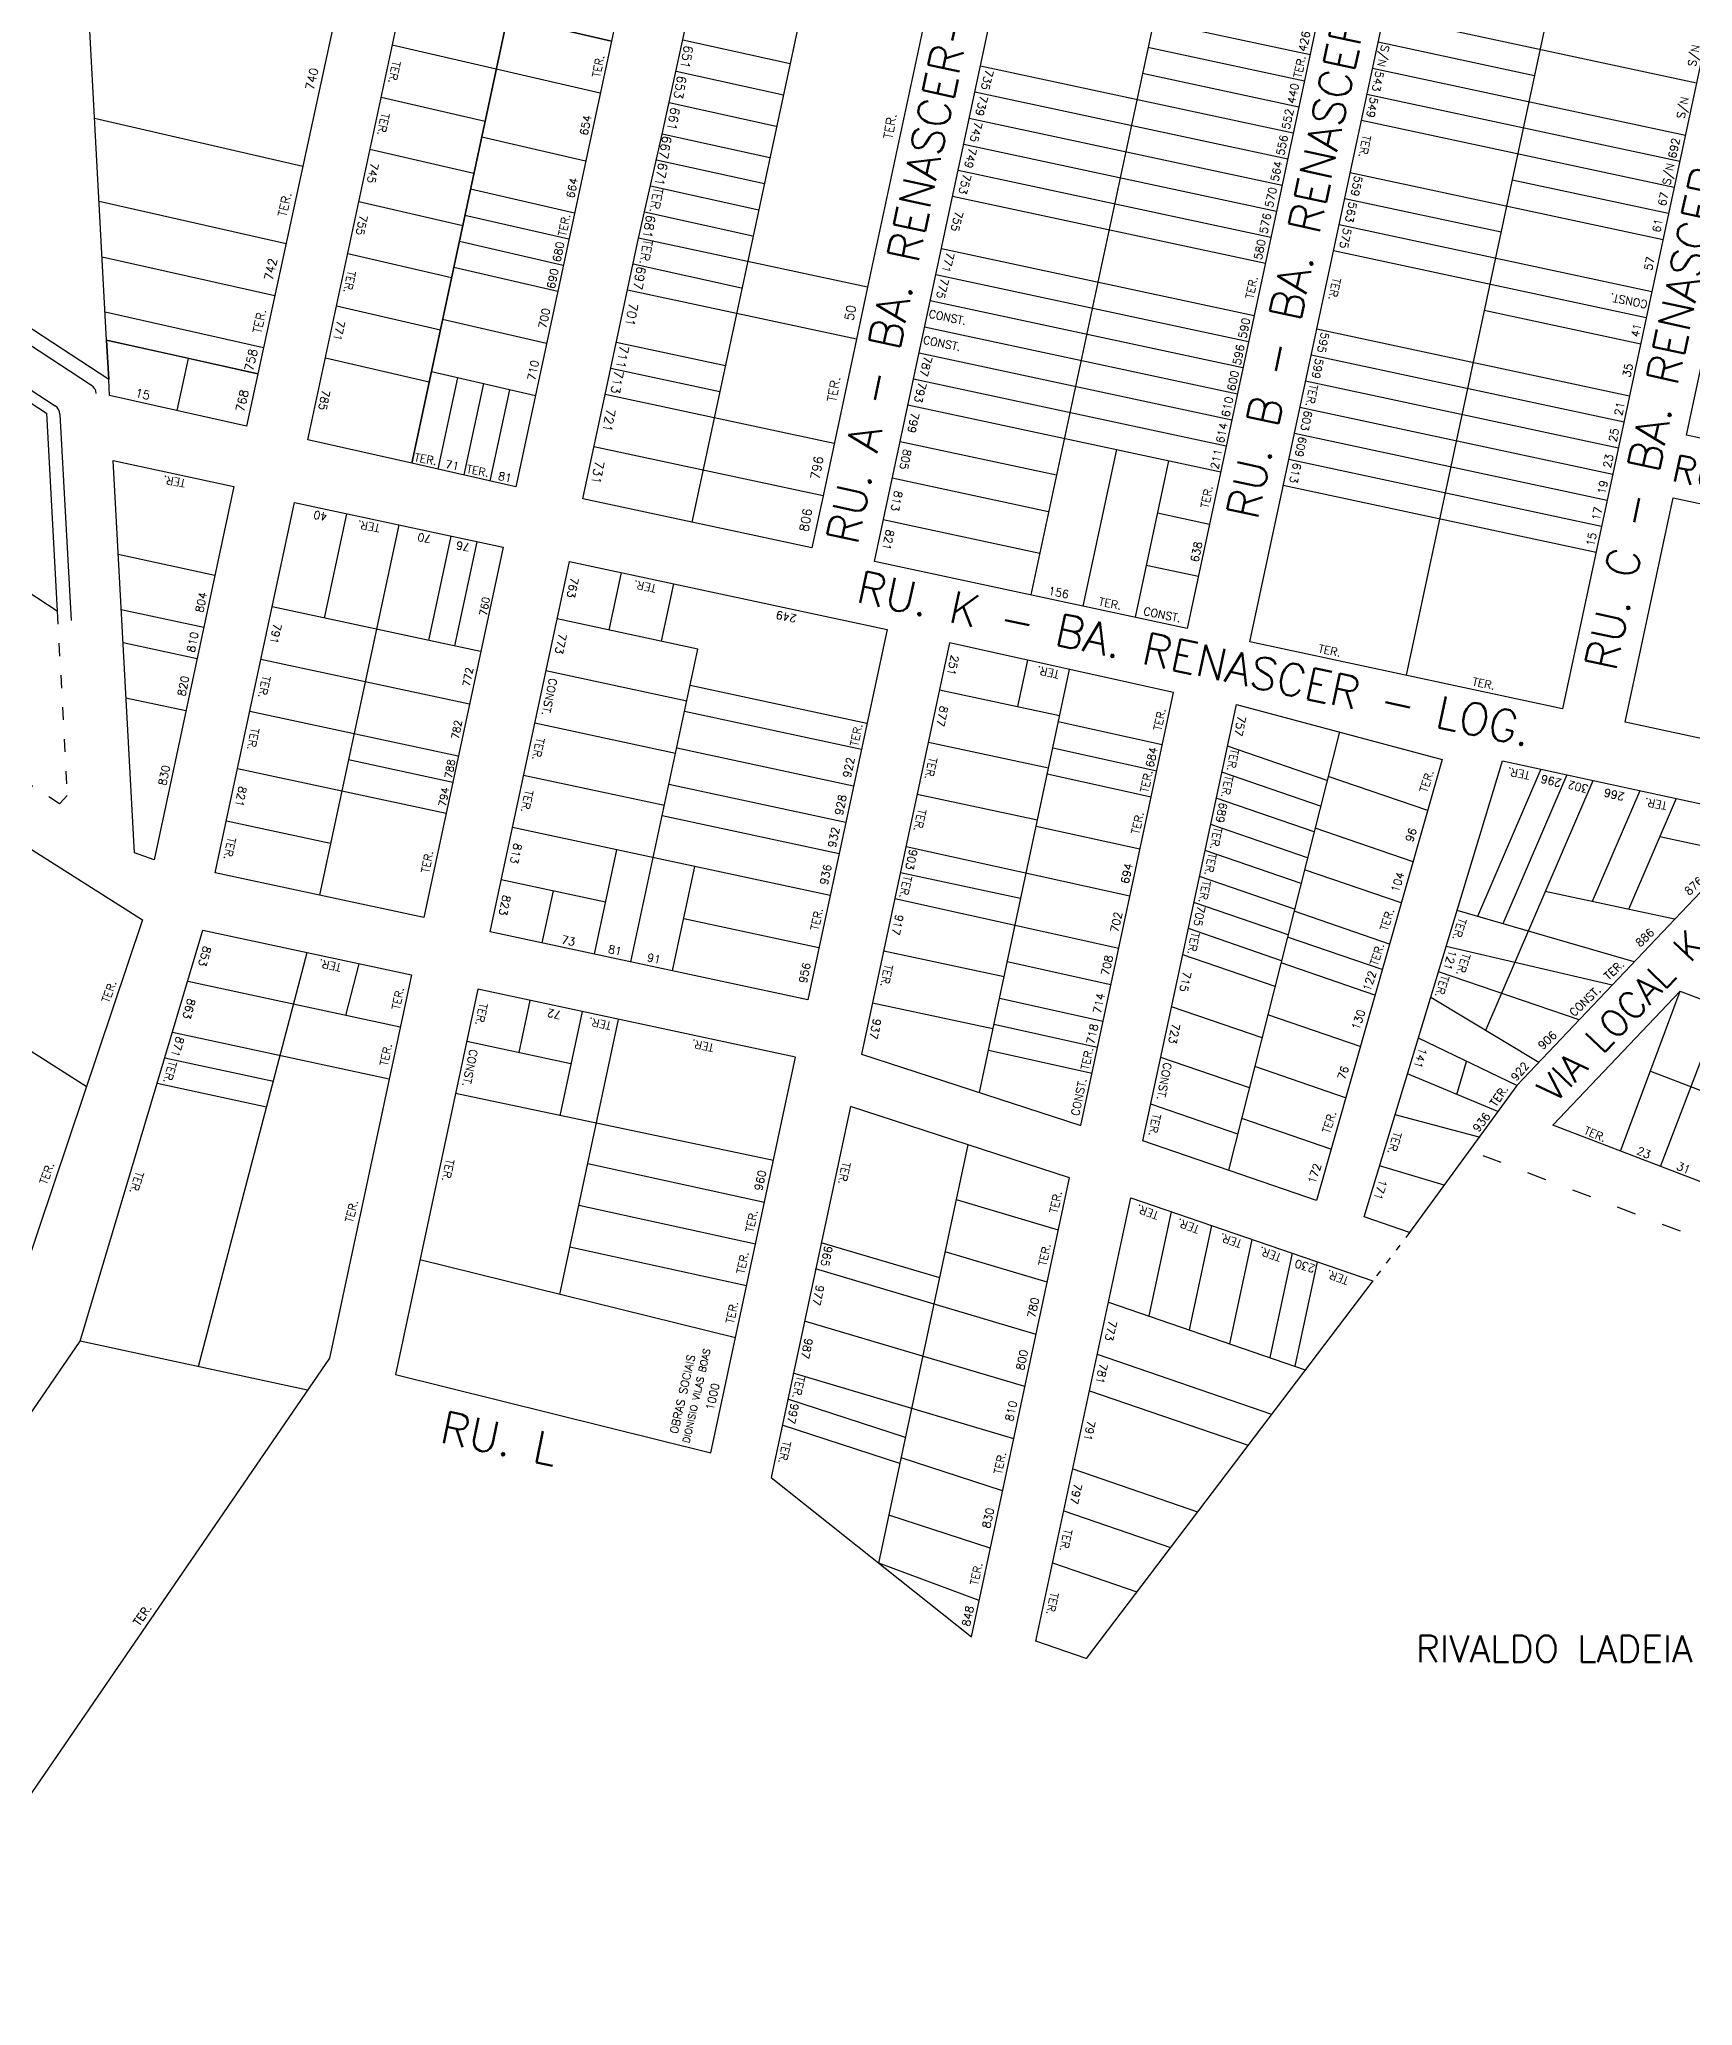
# Model space of a CAD drawing. Extents: x 714896 to 749292, y 8417558 to 8447149.
# Drawn here: x 742204.8 to 742514.9, y 8425076.7 to 8425445.3 of the extents above; entities that cross this region are included whole.
import ezdxf

# ---------------------------------------------------------------- set-up
doc = ezdxf.new("R2010")
doc.units = 0
doc.header["$MEASUREMENT"] = 0
doc.linetypes.add('ACAD_ISO03W100', pattern=[30, 12, -18])
for name, color, linetype in [('LOTE', 7, 'CONTINUOUS'), ('MEIO_FIO', 24, 'CONTINUOUS'), ('NUM-PORTA', 7, 'CONTINUOUS'), ('QUADRA', 6, 'CONTINUOUS'), ('TEXTO', 7, 'CONTINUOUS'), ('TEXTODERUA', 3, 'CONTINUOUS')]:
    doc.layers.add(name, color=color, linetype=linetype)
doc.styles.add('ROMANS', font='ROMANS.SHX', dxfattribs={"height": 1.5})

msp = doc.modelspace()

# ---------------------------------------------------------------- linework, layer by layer
at = {"layer": 'LOTE', "color": 7, "linetype": 'CONTINUOUS'}
for p, q in [((742428.49, 8425517.18), (742390.8, 8425341.17)), ((742498.89, 8425502.11), (742461.2, 8425326.1)), ((742384.5, 8425455.01), (742443.17, 8425442.45)), ((742456.99, 8425449.71), (742515.67, 8425437.16)), ((742455.95, 8425444.82), (742485.28, 8425438.55)), ((742412.78, 8425443.84), (742442.12, 8425437.56)), ((742381.36, 8425440.34), (742440.03, 8425427.78)), ((742411.74, 8425438.95), (742441.07, 8425432.67)), ((742454.9, 8425439.94), (742513.57, 8425427.38)), ((742380.31, 8425435.45), (742438.98, 8425422.89)), ((742453.85, 8425435.05), (742512.52, 8425422.49)), ((742379.26, 8425430.56), (742437.93, 8425418)), ((742452.81, 8425430.16), (742511.48, 8425417.6)), ((742378.22, 8425425.68), (742436.89, 8425413.11)), ((742377.17, 8425420.79), (742435.84, 8425408.22)), ((742450.71, 8425420.38), (742509.38, 8425407.82)), ((742481.1, 8425418.99), (742510.43, 8425412.71)), ((742376.12, 8425415.9), (742434.79, 8425403.33)), ((742449.67, 8425415.49), (742479, 8425409.21)), ((742448.62, 8425410.6), (742507.29, 8425398.04)), ((742374.03, 8425406.12), (742432.7, 8425393.56)), ((742447.57, 8425405.72), (742506.24, 8425393.15)), ((742372.98, 8425401.23), (742431.65, 8425388.67)), ((742371.93, 8425396.34), (742430.6, 8425383.78)), ((742475.86, 8425394.55), (742505.2, 8425388.26)), ((742370.89, 8425391.45), (742429.56, 8425378.89)), ((742444.43, 8425391.05), (742503.1, 8425378.49)), ((742369.84, 8425386.56), (742428.51, 8425374)), ((742443.39, 8425386.16), (742502.06, 8425373.6)), ((742368.79, 8425381.67), (742427.46, 8425369.11)), ((742442.34, 8425381.27), (742501.01, 8425368.71)), ((742367.75, 8425376.78), (742426.42, 8425364.22)), ((742441.29, 8425376.38), (742499.96, 8425363.82)), ((742440.24, 8425371.49), (742498.92, 8425358.93)), ((742366.28, 8425369.94), (742395.62, 8425363.66)), ((742406.86, 8425368.41), (742400.58, 8425339.08)), ((742364.82, 8425363.1), (742394.15, 8425356.82)), ((742416.64, 8425366.31), (742410.36, 8425336.98)), ((742439.2, 8425366.6), (742497.87, 8425354.04)), ((742438.15, 8425361.71), (742496.82, 8425349.15)), ((742414.54, 8425356.54), (742424.32, 8425354.44)), ((742363.14, 8425355.28), (742392.48, 8425349)), ((742412.45, 8425346.76), (742422.23, 8425344.66))]:
    msp.add_line(p, q, dxfattribs=at)
at = {"layer": 'LOTE', "color": 7}
for p, q in [((742446.38, 8425306.39), (742427.68, 8425312.82)), ((742445.16, 8425301.56), (742426.64, 8425307.93)), ((742465.24, 8425300.72), (742446.57, 8425307.13)), ((742443.94, 8425296.73), (742425.59, 8425303.04)), ((742442.72, 8425291.9), (742424.54, 8425298.15)), ((742462.49, 8425291.1), (742444.12, 8425297.42)), ((742441.5, 8425287.08), (742423.49, 8425293.27)), ((742460.29, 8425283.41), (742442.15, 8425289.65)), ((742440.28, 8425282.25), (742422.45, 8425288.38)), ((742439.06, 8425277.42), (742421.4, 8425283.49)), ((742437.84, 8425272.59), (742420.35, 8425278.6)), ((742458.09, 8425275.72), (742440.19, 8425281.87)), ((742456.72, 8425270.91), (742438.96, 8425277.02)), ((742436.62, 8425267.76), (742419.31, 8425273.71)), ((742455.35, 8425266.1), (742437.73, 8425272.16)), ((742434.18, 8425258.1), (742417.21, 8425263.93)), ((742452.6, 8425256.49), (742435.28, 8425262.44)), ((742431.82, 8425248.75), (742415.19, 8425254.47)), ((742449.85, 8425246.87), (742432.82, 8425252.73)), ((742429.61, 8425240.06), (742413.3, 8425245.67)), ((742447.1, 8425237.26), (742430.37, 8425243.01))]:
    msp.add_line(p, q, dxfattribs=at)
at = {"layer": 'LOTE', "color": 7, "linetype": 'ACAD_ISO03W100', "ltscale": 0.1}
msp.add_line((742461.84, 8425221.64), (742454.93, 8425212.55), dxfattribs=at)
at = {"layer": 'LOTE', "color": 7}
for points in [[(742357.16, 8425494.49), (742327.25, 8425354.78)], [(742345.64, 8425440.7), (742325.54, 8425445.14)], [(742344.39, 8425434.83), (742324.29, 8425439.27)], [(742343.05, 8425428.98), (742322.95, 8425433.42)], [(742341.87, 8425423.1), (742321.67, 8425427.56)], [(742340.83, 8425418.21), (742320.57, 8425422.68)], [(742339.78, 8425413.32), (742319.46, 8425417.81)], [(742338.67, 8425408.44), (742318.35, 8425412.93)], [(742360.2, 8425398.86), (742317.25, 8425408.06)], [(742336.52, 8425398.68), (742316.2, 8425403.17)], [(742358.11, 8425389.08), (742315.15, 8425398.28)], [(742333.53, 8425384.12), (742313.06, 8425388.5)], [(742332.48, 8425379.23), (742312.01, 8425383.61)], [(742353.92, 8425369.52), (742310.97, 8425378.72)], [(742351.83, 8425359.74), (742308.87, 8425368.94)], [(742246.41, 8425329.14), (742285.53, 8425320.76)], [(742381.16, 8425247.88), (742398.03, 8425327.19)], [(742388.36, 8425320.22), (742390.22, 8425328.92)], [(742373.69, 8425323.36), (742396.19, 8425318.54)], [(742244.32, 8425319.36), (742283.43, 8425310.98)], [(742395.95, 8425317.41), (742415.47, 8425313.09)], [(742448.68, 8425315.49), (742427.91, 8425233.3)], [(742371.6, 8425313.58), (742394.13, 8425308.76)], [(742394.91, 8425312.52), (742414.42, 8425308.2)], [(742242.02, 8425308.6), (742281.13, 8425300.23)], [(742262.83, 8425310.28), (742282.39, 8425306.09)], [(742486.46, 8425308.5), (742474.58, 8425280.87)], [(742393.87, 8425307.63), (742413.37, 8425303.31)], [(742496.22, 8425306.33), (742476.1, 8425259.53)], [(742491.35, 8425307.46), (742479.33, 8425279.5)], [(742505.02, 8425304.44), (742496.09, 8425283.67)], [(742369.5, 8425303.8), (742392.03, 8425298.98)], [(742511.86, 8425302.98), (742502.93, 8425282.2)], [(742239.93, 8425298.82), (742259.48, 8425294.64)], [(742391.79, 8425297.84), (742411.28, 8425293.53)], [(742367.41, 8425294.02), (742409.39, 8425284.73)], [(742523.27, 8425292.68), (742508.77, 8425295.79)], [(742366.36, 8425289.14), (742388.89, 8425284.31)], [(742365.32, 8425284.25), (742407.3, 8425274.95)], [(742503.98, 8425272.38), (742470.75, 8425281.98)], [(742511.56, 8425280.36), (742487.29, 8425285.55)], [(742499.85, 8425268.03), (742468.72, 8425275.28)], [(742234.7, 8425196.51), (742255.09, 8425274.1)], [(742262.32, 8425262.33), (742264.86, 8425272.01)], [(742363.22, 8425274.47), (742385.79, 8425269.64)], [(742386.38, 8425272.41), (742405.84, 8425268.11)], [(742213.65, 8425248.99), (742180.06, 8425270.33)], [(742493.65, 8425261.5), (742467.27, 8425270.49)], [(742361.13, 8425264.69), (742383.71, 8425259.86)], [(742384.92, 8425265.57), (742404.37, 8425261.26)], [(742486.08, 8425253.53), (742465.81, 8425265.71)], [(742383.88, 8425260.68), (742403.32, 8425256.37)], [(742481.95, 8425249.18), (742463.49, 8425258.05)], [(742382.84, 8425255.79), (742402.28, 8425251.48)], [(742470.7, 8425247.53), (742472.5, 8425253.72)], [(742478.41, 8425244.33), (742461.46, 8425251.35)], [(742474.87, 8425239.49), (742459.14, 8425243.7)], [(742362.27, 8425159.65), (742379.06, 8425238.05)], [(742468.32, 8425230.52), (742456.23, 8425234.13)], [(742395.98, 8425222.09), (742376.86, 8425227.78)], [(742417.12, 8425225.54), (742412.93, 8425205.99)], [(742373.71, 8425213.11), (742351.5, 8425219.71)], [(742424.68, 8425222.94), (742420.49, 8425203.39)], [(742432.25, 8425220.34), (742428.06, 8425200.79)], [(742393.89, 8425212.32), (742374.76, 8425218)], [(742439.81, 8425217.74), (742435.63, 8425198.18)], [(742444.54, 8425216.12), (742440.35, 8425196.56)], [(742391.8, 8425202.54), (742350.45, 8425214.82)], [(742405.36, 8425208.59), (742442.29, 8425195.89)], [(742389.7, 8425192.76), (742348.36, 8425205.04)], [(742403.27, 8425198.81), (742435.97, 8425187.57)], [(742387.61, 8425182.98), (742346.26, 8425195.26)], [(742367.31, 8425183.19), (742345.22, 8425190.37)], [(742401.8, 8425191.96), (742431.54, 8425181.74)], [(742366.26, 8425178.31), (742344.17, 8425185.49)], [(742385.51, 8425173.2), (742366.49, 8425179.38)], [(742398.66, 8425177.3), (742422.06, 8425169.25)], [(742383.21, 8425162.45), (742364.19, 8425168.63)], [(742396.99, 8425169.47), (742417.01, 8425162.59)], [(742381.12, 8425152.67), (742362.27, 8425159.65)], [(742394.89, 8425159.7), (742410.69, 8425154.27)]]:
    msp.add_lwpolyline(points, dxfattribs=at)
at = {"layer": 'LOTE', "color": 7, "flags": 128}
for points in [[(742217.46, 8425388.95), (742212.11, 8425487.62)], [(742290.54, 8425439.7), (742271.05, 8425444.2)], [(742310.03, 8425435.2), (742290.54, 8425439.7)], [(742288.45, 8425429.92), (742268.96, 8425434.42)], [(742254.24, 8425421.46), (742215.21, 8425430.46)], [(742307.31, 8425422.49), (742287.82, 8425426.99)], [(742286.35, 8425420.15), (742266.86, 8425424.64)], [(742251.11, 8425407.01), (742216.06, 8425414.89)], [(742284.26, 8425410.37), (742264.77, 8425414.87)], [(742305.22, 8425412.71), (742285.72, 8425417.21)], [(742304.17, 8425407.83), (742284.68, 8425412.32)], [(742303.12, 8425402.94), (742283.63, 8425407.43)], [(742249, 8425397.24), (742216.62, 8425404.51)], [(742282.16, 8425400.59), (742262.68, 8425405.09)], [(742302.08, 8425398.05), (742282.58, 8425402.55)], [(742246.88, 8425387.47), (742217.18, 8425394.14)], [(742280.07, 8425390.81), (742260.58, 8425395.31)], [(742299.98, 8425388.27), (742280.49, 8425392.77)], [(742230.71, 8425375.73), (742232.83, 8425385.5)], [(742277.98, 8425381.03), (742258.49, 8425385.53)], [(742297.89, 8425378.49), (742278.4, 8425382.99)], [(742283.27, 8425381.86), (742279.6, 8425364.74)], [(742288.15, 8425380.77), (742284.48, 8425363.65)], [(742293.01, 8425379.61), (742289.36, 8425362.55)], [(742262.47, 8425356.38), (742258.29, 8425336.82)], [(742272.25, 8425354.28), (742257.39, 8425284.86)], [(742282.03, 8425352.19), (742277.84, 8425332.63)], [(742237.79, 8425344.83), (742219.64, 8425348.72)], [(742286.92, 8425351.14), (742282.73, 8425331.59)], [(742235.7, 8425335.05), (742220.2, 8425338.37)], [(742287.62, 8425330.54), (742248.51, 8425338.92)], [(742234.44, 8425329.19), (742220.54, 8425332.16)], [(742232.35, 8425319.41), (742221.1, 8425321.82)], [(742272.55, 8425260.14), (742232.67, 8425268.71)], [(742270.46, 8425250.36), (742229.8, 8425259.13)], [(742248.74, 8425249.94), (742228.37, 8425254.34)], [(742247.47, 8425245.12), (742226.94, 8425249.54)], [(742255.15, 8425192.1), (742212.53, 8425201.29)]]:
    msp.add_lwpolyline(points, dxfattribs=at)
at = {"layer": 'LOTE', "color": 7, "linetype": 'CONTINUOUS'}
for points in [[(742311.74, 8425334.58), (742314.04, 8425345.34)], [(742321.52, 8425332.49), (742323.82, 8425343.24)], [(742296.87, 8425265.15), (742294.78, 8425255.38)], [(742302.46, 8425210.04), (742313.5, 8425261.59)], [(742306.65, 8425263.06), (742302.47, 8425243.5)]]:
    msp.add_lwpolyline(points, dxfattribs=at)
at = {"layer": 'LOTE', "color": 7, "linetype": 'ACAD_ISO03W100', "ltscale": 0.2, "elevation": -10.13}
msp.add_lwpolyline([(742208.2, 8425338.09), (742210.07, 8425303.58), (742208.62, 8425301.97), (742165.39, 8425330.23)], dxfattribs=at)
at = {"layer": 'LOTE', "color": 7, "linetype": 'CONTINUOUS', "flags": 128}
for points in [[(742328.36, 8425331.02), (742301.96, 8425336.67)], [(742326.27, 8425321.24), (742299.87, 8425326.9)], [(742360.07, 8425317.07), (742326.9, 8425324.18)], [(742359.03, 8425312.18), (742325.85, 8425319.29)], [(742324.18, 8425311.46), (742297.77, 8425317.12)], [(742357.56, 8425305.34), (742324.39, 8425312.44)], [(742322.08, 8425301.69), (742295.68, 8425307.34)], [(742356.1, 8425298.49), (742322.92, 8425305.6)], [(742353.16, 8425284.8), (742293.59, 8425297.56)], [(742354.84, 8425292.63), (742321.66, 8425299.73)], [(742311.05, 8425283.59), (742291.49, 8425287.78)], [(742351.07, 8425275.03), (742325.72, 8425280.45)], [(742304.56, 8425253.28), (742285, 8425257.47)], [(742342.52, 8425235.11), (742282.91, 8425247.69)]]:
    msp.add_lwpolyline(points, dxfattribs=at)
at = {"layer": 'LOTE', "color": 7, "linetype": 'CONTINUOUS', "elevation": 496.3}
for points in [[(742315.8, 8425272.35), (742328.36, 8425331.02)], [(742308.96, 8425273.82), (742313.14, 8425293.37)], [(742323.62, 8425270.68), (742327.81, 8425290.23)], [(742299.18, 8425275.91), (742301.27, 8425285.69)]]:
    msp.add_lwpolyline(points, dxfattribs=at)
at = {"layer": 'LOTE', "color": 7, "elevation": -540.93}
for points in [[(742501.42, 8425236.87), (742512.61, 8425266.85)], [(742508.89, 8425234.01), (742520.33, 8425263.9)], [(742507.01, 8425251.86), (742619.21, 8425208.93)]]:
    msp.add_lwpolyline(points, dxfattribs=at)
at = {"layer": 'LOTE', "color": 7, "linetype": 'CONTINUOUS', "elevation": 496.3, "flags": 128}
for points in [[(742340.85, 8425227.29), (742307.7, 8425234.5)], [(742339.17, 8425219.47), (742306.02, 8425226.68)], [(742335.41, 8425201.87), (742276.24, 8425216.54)], [(742337.5, 8425211.64), (742304.35, 8425218.86)]]:
    msp.add_lwpolyline(points, dxfattribs=at)
at = {"layer": 'LOTE', "color": 7, "linetype": 'ACAD_ISO03W100', "ltscale": 0.3}
msp.add_lwpolyline([(742817.62, 8425105.18), (742772.64, 8425122.39), (742621.9, 8425180.06), (742473.06, 8425237.01)], dxfattribs=at)
at = {"layer": 'MEIO_FIO', "color": 24, "linetype": 'CONTINUOUS'}
for p, q in [((742147.48, 8425424.37, -10.13), (742214.6, 8425380.5, -10.13)), ((742143.65, 8425418.51, -10.13), (742207.8, 8425376.58, -10.13)), ((742208.7, 8425375.01, -10.13), (742210.8, 8425336.35, -10.13))]:
    msp.add_line(p, q, dxfattribs=at)
for centre in [(742213.5, 8425378.82, -10.13), (742206.71, 8425374.91, -10.13)]:
    msp.add_arc(centre, 2, 3.1019, 56.8274, dxfattribs=at)
at = {"layer": 'QUADRA', "color": 6}
for points in [[(742399.15, 8425523.46), (742457.82, 8425510.9), (742420.14, 8425334.89), (742361.47, 8425347.45), (742399.15, 8425523.46)], [(742469.56, 8425508.39), (742528.23, 8425495.83), (742490.54, 8425319.82), (742431.87, 8425332.38), (742469.56, 8425508.39)], [(742562.68, 8425360.62), (742513.79, 8425371.08), (742539.96, 8425493.31), (742588.85, 8425482.84), (742562.68, 8425360.62)], [(742218.68, 8425366.38), (742241.35, 8425361.46), (742226.37, 8425291.5), (742222.67, 8425292.78)], [(742276.95, 8425280.67), (742237.83, 8425289.05), (742252.69, 8425358.47), (742291.81, 8425350.1)], [(742539.17, 8425309.4), (742502.27, 8425317.3), (742511.28, 8425359.35), (742560.15, 8425348.9), (742555.35, 8425326.39), (742539.17, 8425309.4)], [(742400.18, 8425241.7), (742417.56, 8425322.86), (742375.58, 8425332.16), (742375.58, 8425332.16), (742359.07, 8425255.06), (742400.18, 8425241.7)], [(742411.84, 8425238.82), (742429.36, 8425320.64), (742467.98, 8425310.33), (742444.36, 8425227.64)], [(742481.95, 8425249.18), (742461.84, 8425221.64), (742453.33, 8425224.56), (742479.27, 8425310.06), (742479.27, 8425310.06), (742529.46, 8425299.21), (742481.95, 8425249.18)], [(742224.19, 8425280.26), (742193.53, 8425189.29), (742135.45, 8425115.14), (742084.04, 8425163.94), (742153.01, 8425240.36), (742180.06, 8425270.33), (742201.84, 8425294.46), (742224.19, 8425280.26)], [(742274.64, 8425269.91), (742259.27, 8425198.1), (742175.98, 8425076.69), (742146.34, 8425104.81), (742212.53, 8425201.29), (742235.53, 8425278.29), (742274.64, 8425269.91)], [(742346.67, 8425254.49), (742287.1, 8425267.25), (742271.63, 8425195.03), (742330.8, 8425180.35)], [(742356.96, 8425245.23), (742342.08, 8425175.71), (742379.65, 8425145.82), (742398.08, 8425231.87)], [(742409.55, 8425228.14), (742454.93, 8425212.55), (742426.22, 8425174.72), (742401.21, 8425141.78), (742401.21, 8425141.78), (742391.75, 8425145.03)]]:
    msp.add_lwpolyline(points, close=True, dxfattribs=at)
at = {"layer": 'QUADRA', "color": 6, "linetype": 'CONTINUOUS'}
for points in [[(742149.36, 8425426.33), (742160.3, 8425443.08), (742165.77, 8425451.45), (742169.83, 8425460.74), (742172.64, 8425474.38), (742173.64, 8425479.28), (742175.68, 8425489.16), (742177.91, 8425499.61), (742193.01, 8425494.32), (742212.11, 8425487.62), (742226.66, 8425484.26), (742265.89, 8425475.21), (742245.82, 8425382.58), (742217.46, 8425388.95), (742217.86, 8425381.55)], [(742255.21, 8425370.22), (742277.33, 8425473.54), (742316.31, 8425464.54), (742312.13, 8425444.98), (742292.63, 8425449.48), (742274.73, 8425365.84), (742255.21, 8425370.22)], [(742312.13, 8425444.98), (742294.24, 8425361.45), (742274.73, 8425365.84), (742292.63, 8425449.48), (742312.13, 8425444.98)], [(742245.82, 8425382.58), (742243.7, 8425372.81), (742218.02, 8425378.57), (742217.86, 8425381.55), (742217.46, 8425388.95), (742230.51, 8425386.02), (742245.82, 8425382.58)]]:
    msp.add_lwpolyline(points, close=True, dxfattribs=at)
at = {"layer": 'QUADRA'}
msp.add_lwpolyline([(742372.76, 8425457.53), (742360.2, 8425398.86), (742358.11, 8425389.08), (742351.83, 8425359.74), (742349.73, 8425349.97), (742335.7, 8425352.97), (742327.25, 8425354.78), (742314.1, 8425357.6), (742306.78, 8425359.16), (742306.78, 8425359.16), (742310.97, 8425378.72), (742317.25, 8425408.06), (742321.67, 8425427.56), (742327.88, 8425455.88)], dxfattribs=at)
at = {"layer": 'QUADRA', "color": 6, "linetype": 'CONTINUOUS', "elevation": -10.13}
msp.add_lwpolyline([(742165.39, 8425330.23), (742110.14, 8425366.35), (742142.97, 8425416.57), (742206.19, 8425375.24), (742208.2, 8425338.09), (742181.8, 8425355.34), (742165.39, 8425330.23)], close=True, dxfattribs=at)
at = {"layer": 'QUADRA', "color": 6, "elevation": 496.3}
msp.add_lwpolyline([(742289.4, 8425278), (742304.27, 8425347.43), (742363.84, 8425334.67), (742348.98, 8425265.25), (742289.4, 8425278)], close=True, dxfattribs=at)
at = {"layer": 'QUADRA', "elevation": -540.93}
msp.add_lwpolyline([(742624.93, 8425223.87), (742613.49, 8425193.99), (742488.71, 8425241.73), (742512.61, 8425266.85)], close=True, dxfattribs=at)

# ---------------------------------------------------------------- texts
at = {"layer": 'NUM-PORTA', "style": 'ROMANS'}
for s, height, rotation, p in [('426', 1.5, 78.4723, (742442.45, 8425442.9)), ('S/N', 1.5, 78.4723, (742515.48, 8425440.11)), ('651', 1.699, 259.817, (742325.81, 8425444.3)), ('S/N', 1.5, 258.4723, (742456.59, 8425444.38)), ('740', 1.624, 77.5413, (742256.31, 8425435.68, -545.65)), ('653', 1.699, 259.817, (742324.56, 8425438.63)), ('735', 1.5, 256.0761, (742382.37, 8425439.78)), ('440', 1.5, 78.4723, (742440.35, 8425433.13)), ('543', 1.5, 258.4723, (742455.54, 8425439.49)), ('739', 1.5, 256.0761, (742381.32, 8425434.89)), ('549', 1.5, 258.4723, (742454.5, 8425434.6)), ('S/N', 1.5, 78.4723, (742513.39, 8425430.34)), ('654', 1.493, 78.5804, (742307.65, 8425427.2)), ('661', 1.699, 259.817, (742323.32, 8425432.71)), ('745', 1.5, 256.0761, (742380.27, 8425430)), ('552', 1.5, 78.4723, (742439.33, 8425428.33)), ('667', 1.699, 259.817, (742321.77, 8425427.38)), ('556', 1.5, 78.4723, (742438.28, 8425423.44)), ('692', 1.5, 78.4723, (742511.79, 8425422.88)), ('749', 1.5, 256.0761, (742379.23, 8425425.11)), ('564', 1.5, 78.4723, (742437.23, 8425418.55)), ('745', 1.493, 258.5804, (742267.05, 8425422.29)), ('664', 1.493, 78.5804, (742305.13, 8425415.42)), ('671', 1.699, 259.817, (742321.01, 8425422.32)), ('753', 1.5, 256.0761, (742378.18, 8425420.22)), ('559', 1.5, 258.4723, (742451.56, 8425419.83)), ('S/N', 1.5, 78.4723, (742510.72, 8425417.89)), ('570', 1.5, 78.4723, (742436.18, 8425413.66)), ('563', 1.5, 258.4723, (742450.51, 8425414.94)), ('67', 1.5, 78.4723, (742509.88, 8425413.96)), ('755', 1.493, 258.5804, (742264.96, 8425412.51)), ('681', 1.699, 259.817, (742318.75, 8425412.51)), ('755', 1.5, 256.0761, (742376.69, 8425413.25)), ('576', 1.5, 78.4723, (742435.14, 8425408.77)), ('61', 1.5, 78.4723, (742508.82, 8425409)), ('580', 1.5, 78.4723, (742434.09, 8425403.88)), ('575', 1.5, 258.4723, (742449.47, 8425410.05)), ('742', 1.624, 77.5413, (742248.57, 8425399.98, -545.65)), ('680', 1.493, 78.5804, (742302.56, 8425403.45)), ('771', 1.5, 256.0761, (742375.04, 8425405.55)), ('57', 1.5, 78.4723, (742507.29, 8425401.88)), ('690', 1.493, 78.5804, (742301.49, 8425398.44)), ('697', 1.699, 259.817, (742316.96, 8425402.88)), ('775', 1.5, 256.0761, (742373.99, 8425400.66)), ('700', 1.493, 78.5804, (742299.9, 8425391)), ('701', 1.699, 259.817, (742315.49, 8425396.02)), ('50', 1.699, 79.817, (742357.52, 8425392.47)), ('590', 1.5, 78.4723, (742431.19, 8425389.14)), ('771', 1.493, 258.5804, (742260.72, 8425392.74)), ('595', 1.5, 258.4723, (742445.28, 8425390.51)), ('41', 1.5, 78.4723, (742504.83, 8425389.36)), ('758', 1.624, 77.5413, (742244.89, 8425383, -545.65)), ('711', 1.699, 259.817, (742313.78, 8425388.06)), ('787', 1.5, 256.0761, (742370.87, 8425386.07)), ('596', 1.5, 78.4723, (742430.13, 8425384.16)), ('599', 1.5, 258.4723, (742444.23, 8425385.62)), ('710', 1.493, 78.5804, (742297.81, 8425381.23)), ('713', 1.699, 259.817, (742312.78, 8425383.36)), ('600', 1.5, 78.4723, (742429.08, 8425379.28)), ('35', 1.5, 78.4723, (742503.23, 8425381.86)), ('15', 1.624, 347.5413, (742222.7, 8425378.32, -545.65)), ('768', 1.624, 77.5413, (742243.23, 8425375.34, -545.65)), ('785', 1.493, 258.5804, (742257.93, 8425379.71)), ('793', 1.5, 256.0761, (742369.81, 8425381.15)), ('610', 1.5, 78.4723, (742428.03, 8425374.39)), ('721', 1.699, 259.817, (742311.24, 8425376.18)), ('799', 1.5, 258.4723, (742368.42, 8425375.46)), ('603', 1.5, 258.4723, (742442.14, 8425375.85)), ('21', 1.5, 78.4723, (742501.69, 8425374.66)), ('614', 1.5, 78.4723, (742426.98, 8425369.5)), ('609', 1.5, 258.4723, (742441.09, 8425370.95)), ('25', 1.5, 78.4723, (742500.63, 8425369.72)), ('796', 1.699, 79.817, (742351.14, 8425362.68)), ('805', 1.5, 258.4723, (742366.95, 8425368.61)), ('211', 1.5, 78.4723, (742425.94, 8425364.61)), ('23', 1.5, 78.4723, (742499.58, 8425364.84)), ('71', 1.493, 348.5804, (742280.88, 8425365)), ('81', 1.493, 348.5804, (742290.79, 8425362.77)), ('731', 1.699, 259.817, (742309.15, 8425366.42)), ('613', 1.5, 258.4723, (742440.05, 8425366.06)), ('813', 1.5, 258.4723, (742365.28, 8425360.79)), ('19', 1.5, 78.4723, (742498.53, 8425359.95)), ('40', 1.493, 170.1117, (742258.94, 8425356.52)), ('806', 1.699, 79.817, (742349.04, 8425352.9)), ('17', 1.5, 78.4723, (742497.47, 8425354.98)), ('70', 1.493, 170.1117, (742278.45, 8425352.34)), ('821', 1.5, 258.4723, (742363.72, 8425353.51)), ('15', 1.5, 78.4723, (742496.44, 8425350.16)), ('76', 1.493, 170.1117, (742285.7, 8425350.79)), ('638', 1.5, 78.4723, (742422.21, 8425347.19)), ('804', 1.493, 78.5804, (742235.55, 8425337.75)), ('763', 1.5, 258.192, (742304.56, 8425344.55)), ('156', 1.5, 348.4723, (742393.97, 8425341.26)), ('760', 1.4, 80.1117, (742288.74, 8425337.11)), ('249', 1.5, 168.192, (742346.96, 8425337.41)), ('810', 1.493, 78.5804, (742233.95, 8425330.29)), ('791', 1.493, 258.5804, (742248.82, 8425335.9)), ('773', 1.5, 258.192, (742302.31, 8425334.03)), ('772', 1.4, 80.1117, (742285.61, 8425323.89)), ('251', 1.5, 257.9723, (742375.88, 8425329.99)), ('820', 1.493, 78.5804, (742232.19, 8425322.07)), ('877', 1.5, 257.9723, (742373.84, 8425320.47)), ('782', 1.4, 80.1117, (742283.5, 8425314.02)), ('757', 1.5, 259.1189, (742429.68, 8425318.62)), ('684', 1.5, 77.9723, (742413.79, 8425308.69)), ('830', 1.493, 78.5804, (742228.61, 8425305.32)), ('788', 1.4, 80.1117, (742282.22, 8425306.66)), ('922', 1.5, 78.192, (742356.98, 8425306.77)), ('821', 1.493, 258.5804, (742242.29, 8425305.38)), ('794', 1.4, 80.1117, (742281.09, 8425301.4)), ('928', 1.5, 78.192, (742355.48, 8425299.76)), ('689', 1.5, 259.1189, (742426.2, 8425302.37)), ('932', 1.5, 78.192, (742354.18, 8425293.69)), ('96', 1.5, 72.0235, (742462.44, 8425294.71)), ('813', 1.5, 258.192, (742293.89, 8425294.72)), ('903', 1.5, 257.9723, (742368.09, 8425293.58)), ('936', 1.5, 78.192, (742352.68, 8425286.7)), ('694', 1.5, 77.9723, (742409.12, 8425286.89)), ('104', 1.5, 72.0235, (742459.74, 8425285.25)), ('823', 1.5, 258.192, (742291.81, 8425285)), ('705', 1.5, 259.1189, (742422.06, 8425283.01)), ('917', 1.5, 257.9723, (742365.47, 8425281.36)), ('702', 1.5, 77.9723, (742407.17, 8425277.78)), ('853', 1.493, 254.185, (742235.68, 8425275.46)), ('73', 1.5, 348.192, (742302.65, 8425275.87)), ('81', 1.5, 348.192, (742311.42, 8425274.09)), ('91', 1.5, 348.192, (742318.73, 8425272.52)), ('956', 1.5, 78.192, (742348.74, 8425268.27)), ('708', 1.5, 77.9723, (742405.43, 8425269.66)), ('121', 1.5, 252.6389, (742469.3, 8425274.74)), ('715', 1.5, 259.1189, (742419.42, 8425270.7)), ('122', 1.5, 72.0235, (742454.45, 8425266.73)), ('863', 1.493, 254.185, (742232.74, 8425265.63)), ('72', 1.5, 168.192, (742302.82, 8425263.08, -496.3)), ('714', 1.5, 77.9723, (742403.91, 8425262.54)), ('937', 1.5, 257.9723, (742361.29, 8425261.84)), ('718', 1.5, 77.9723, (742402.67, 8425256.79)), ('723', 1.5, 259.1189, (742417.34, 8425260.97)), ('130', 1.5, 72.0235, (742452.37, 8425259.47)), ('871', 1.493, 254.185, (742230.61, 8425258.49)), ('76', 1.5, 72.0235, (742449.7, 8425250.11)), ('141', 1.5, 252.6389, (742463.73, 8425256.4)), ('172', 1.5, 72.0235, (742444.13, 8425230.62)), ('23', 1.5, 337.357, (742504.3, 8425236.41, 540.93)), ('31', 1.5, 337.357, (742511.77, 8425233.55, 540.93)), ('960', 1.5, 77.9805, (742340.4, 8425229.37, -1488.91)), ('171', 1.5, 252.6389, (742456.25, 8425231.72)), ('965', 1.5, 257.9723, (742352.17, 8425219.23)), ('230', 1.5, 163.1512, (742444.29, 8425215.48)), ('977', 1.5, 257.9723, (742350.59, 8425211.89)), ('780', 1.5, 77.9723, (742391.58, 8425205.49)), ('773', 1.5, 257.9723, (742405.49, 8425205.28)), ('987', 1.5, 257.9723, (742348.46, 8425201.92)), ('800', 1.5, 77.9723, (742389.49, 8425195.71)), ('781', 1.5, 257.9723, (742403.76, 8425197.2)), ('1000', 1.5, 77.2944, (742331.29, 8425188.18)), ('810', 1.5, 77.9723, (742387.44, 8425186.15)), ('997', 1.5, 257.9723, (742345.85, 8425189.71)), ('791', 1.5, 257.9723, (742401.47, 8425186.54)), ('797', 1.5, 257.9723, (742398.94, 8425174.69)), ('830', 1.5, 77.9723, (742383.14, 8425166.07)), ('848', 1.5, 77.9723, (742379.35, 8425147.68))]:
    msp.add_text(s, height=height, rotation=rotation, dxfattribs=at).set_placement(p)
at = {"layer": 'NUM-PORTA', "color": 7, "style": 'ROMANS'}
for s, rotation, p in [('296', 166.181, (742490.44, 8425306.55)), ('302', 166.181, (742495.51, 8425305.45)), ('266', 166.181, (742502.28, 8425303.99)), ('876', 43.4941, (742514.28, 8425284.74)), ('886', 43.4941, (742505.09, 8425275.06)), ('906', 43.4941, (742486.81, 8425255.82)), ('922', 49.1123, (742481.82, 8425249.89)), ('936', 52.462, (742474.75, 8425240.33))]:
    msp.add_text(s, height=1.5, rotation=rotation, dxfattribs=at).set_placement(p)
at = {"layer": 'TEXTO', "style": 'ROMANS'}
for s, height, rotation, p in [('TER.', 1.493, 258.5804, (742271.13, 8425441.34)), ('TER.', 1.493, 78.5804, (742309.98, 8425438.08)), ('TER.', 1.5, 78.4723, (742441.54, 8425437.97)), ('TER.', 1.493, 258.5804, (742269.04, 8425431.58)), ('TER.', 1.699, 79.817, (742364.81, 8425426.52)), ('TER.', 1.5, 258.4723, (742453.14, 8425427.46)), ('TER.', 1.624, 77.5413, (742251.16, 8425411.94, -545.65)), ('TER.', 1.699, 259.817, (742320.16, 8425417.69)), ('TER.', 1.493, 78.5804, (742303.6, 8425408.29)), ('TER.', 1.699, 259.817, (742318.25, 8425407.95)), ('TER.', 1.493, 258.5804, (742262.72, 8425402.05)), ('TER.', 1.5, 78.4723, (742432.53, 8425396.58)), ('TER.', 1.5, 258.4723, (742447.47, 8425400.73)), ('CONST.', 1.5, 168.4723, (742506.58, 8425396.31)), ('TER.', 1.624, 77.5413, (742246.43, 8425390.09, -545.65)), ('CONST.', 1.5, 348.4723, (742371.54, 8425393.19)), ('CONST.', 1.5, 348.4723, (742370.49, 8425388.3)), ('TER.', 1.699, 79.817, (742354.25, 8425377.21)), ('TER.', 1.5, 258.4723, (742443.19, 8425380.75)), ('TER.', 1.493, 348.5804, (742275.11, 8425366.3)), ('TER.', 1.493, 170.1117, (742232.36, 8425362.8)), ('TER.', 1.493, 348.5804, (742284.87, 8425364.1)), ('TER.', 1.5, 78.4723, (742424.12, 8425357.32)), ('TER.', 1.493, 170.1117, (742268.81, 8425354.41)), ('TER.', 1.5, 168.192, (742320.64, 8425343.05)), ('TER.', 1.5, 348.4723, (742403.46, 8425339.23)), ('CONST.', 1.5, 348.4723, (742411.81, 8425337.44)), ('TER.', 1.5, 348.4723, (742444.63, 8425330.41)), ('TER.', 1.5, 167.9723, (742396.26, 8425326.95)), ('TER.', 1.493, 258.5804, (742246.73, 8425326.12)), ('CONST.', 1.5, 258.192, (742300.52, 8425325.66)), ('TER.', 1.5, 348.4723, (742473.53, 8425324.22)), ('TER.', 1.5, 77.9723, (742415.26, 8425315.59)), ('TER.', 1.493, 258.5804, (742244.63, 8425316.34)), ('TER.', 1.5, 78.192, (742358.36, 8425312.7)), ('TER.', 1.5, 258.192, (742298.12, 8425314.47)), ('TER.', 1.5, 259.1189, (742428.35, 8425312.41)), ('TER.', 1.5, 257.9723, (742371.78, 8425310.84)), ('TER.', 1.5, 77.9723, (742412.78, 8425303.98)), ('TER.', 1.5, 72.0235, (742465.1, 8425304)), ('TER.', 1.5, 169.1189, (742484.5, 8425308.04)), ('TER.', 1.5, 258.192, (742296.03, 8425304.69)), ('TER.', 1.5, 259.1189, (742427.28, 8425307.41)), ('TER.', 1.5, 257.9723, (742369.71, 8425301.15)), ('TER.', 1.5, 169.1189, (742510.23, 8425302.32)), ('TER.', 1.5, 77.9723, (742411.11, 8425296.19)), ('TER.', 1.5, 259.1189, (742425.21, 8425297.74)), ('TER.', 1.493, 258.5804, (742240.24, 8425295.8)), ('TER.', 1.493, 78.5804, (742277.9, 8425288.92)), ('TER.', 1.5, 259.1189, (742424.16, 8425292.85)), ('TER.', 1.5, 257.9723, (742367.02, 8425288.6)), ('TER.', 1.5, 259.1189, (742423.07, 8425287.72)), ('TER.', 1.5, 78.192, (742350.96, 8425278.16)), ('TER.', 1.5, 72.0235, (742457.68, 8425278.06)), ('TER.', 1.5, 252.6389, (742471.11, 8425280.72)), ('TER.', 1.5, 259.1189, (742420.99, 8425278.03)), ('TER.', 1.5, 72.0235, (742455.82, 8425271.54)), ('TER.', 1.493, 168.1206, (742261.58, 8425272.01)), ('TER.', 1.5, 257.9723, (742363.46, 8425271.98)), ('TER.', 1.5, 252.6389, (742471.83, 8425274.1)), ('TER.', 1.5, 43.4941, (742499.18, 8425268.84)), ('TER.', 1.493, 70.1632, (742217.91, 8425264.57, 10.13)), ('TER.', 1.5, 252.6389, (742467.86, 8425270)), ('CONST.', 1.5, 43.4941, (742492.69, 8425262.01)), ('TER.', 1.493, 78.5804, (742272.41, 8425263.3)), ('TER.', 1.5, 258.192, (742287.47, 8425264.76, -496.3)), ('TER.', 1.5, 168.192, (742312.21, 8425261.07, -496.3)), ('TER.', 1.493, 78.5804, (742270.16, 8425252.75)), ('TER.', 1.5, 168.192, (742331.49, 8425256.95, -496.3)), ('TER.', 1.493, 254.185, (742229.23, 8425253.88)), ('CONST.', 1.5, 258.192, (742285.62, 8425256.11, -496.3)), ('TER.', 1.5, 77.9723, (742401.65, 8425252.01)), ('CONST.', 1.5, 259.1189, (742415.76, 8425253.61)), ('CONST.', 1.5, 77.9723, (742399.8, 8425243.38)), ('TER.', 1.5, 55.307, (742478.02, 8425245.07)), ('TER.', 1.5, 259.1189, (742413.7, 8425243.99)), ('TER.', 1.5, 72.0235, (742446.83, 8425240.08)), ('TER.', 1.5, 337.357, (742494.4, 8425240.2, 540.93)), ('TER.', 1.5, 252.6389, (742458.94, 8425240.61)), ('TER.', 1.493, 70.1632, (742206.23, 8425230.49, 10.13)), ('TER.', 1.5, 258.192, (742281.21, 8425235.51, -496.3)), ('TER.', 1.5, 257.9723, (742355.53, 8425234.95)), ('TER.', 1.493, 252.0027, (742223.04, 8425233.19)), ('TER.', 1.493, 75.7666, (742263.61, 8425223.39)), ('TER.', 1.5, 77.9723, (742395.78, 8425225.11)), ('TER.', 1.5, 160.2709, (742414.93, 8425225.48)), ('TER.', 1.5, 77.9805, (742338.72, 8425221.55, -992.61)), ('TER.', 1.5, 160.2709, (742422.56, 8425222.86)), ('TER.', 1.5, 160.2709, (742430.53, 8425220.12)), ('TER.', 1.5, 77.9805, (742337.05, 8425213.73, -992.61)), ('TER.', 1.5, 77.9723, (742393.68, 8425215.26)), ('TER.', 1.5, 160.2709, (742437.93, 8425217.58)), ('TER.', 1.5, 160.2709, (742450.57, 8425213.23)), ('TER.', 1.5, 77.9805, (742335.06, 8425204.43, -992.61)), ('OBRAS SOCIAIS', 1.5, 77.2944, (742324.55, 8425183.8)), ('DIONISIO VILAS BOAS', 1.3, 77.2944, (742326.74, 8425182.05)), ('TER.', 1.5, 257.9723, (742346.94, 8425194.84)), ('TER.', 1.5, 257.9723, (742344.33, 8425182.63)), ('TER.', 1.5, 77.9723, (742385.31, 8425176.19)), ('TER.', 1.5, 257.9723, (742397.1, 8425166.12)), ('TER.', 1.5, 77.9723, (742380.86, 8425155.42)), ('TER.', 1.5, 257.9723, (742394.56, 8425154.25)), ('TER.', 1.5, 56.1181, (742223.62, 8425147.74, -486.17))]:
    msp.add_text(s, height=height, rotation=rotation, dxfattribs=at).set_placement(p)
msp.add_text('RIVALDO LADEIA', height=5, dxfattribs=at).set_placement((742463.06, 8425141.1))
at = {"layer": 'TEXTODERUA', "style": 'ROMANS'}
for s, height, rotation, p in [('RU. A - BA. RENASCER-LOG.03000.1', 6, 77.8456, (742358.26, 8425350.29)), ('RU. B - BA. RENASCER-LOG.', 6, 77.8456, (742433.3, 8425354.96)), ('RU. C - BA. RENASCER-LOG.3002.8', 6, 77.8456, (742500.5, 8425326.59)), ('RU.J-BA.RENASCER', 5, 347.8456, (742510.77, 8425362.62)), ('RU. K - BA. RENASCER - LOG.', 6, 347.8456, (742357.77, 8425339.88)), ('VIA LOCAL K - BA. MONTE AZUL', 5, 46.0359, (742488.99, 8425245.61)), ('RU. L ', 6, 348.3035, (742279.69, 8425182.32))]:
    msp.add_text(s, height=height, rotation=rotation, dxfattribs=at).set_placement(p)

doc.saveas('drawing.dxf')
